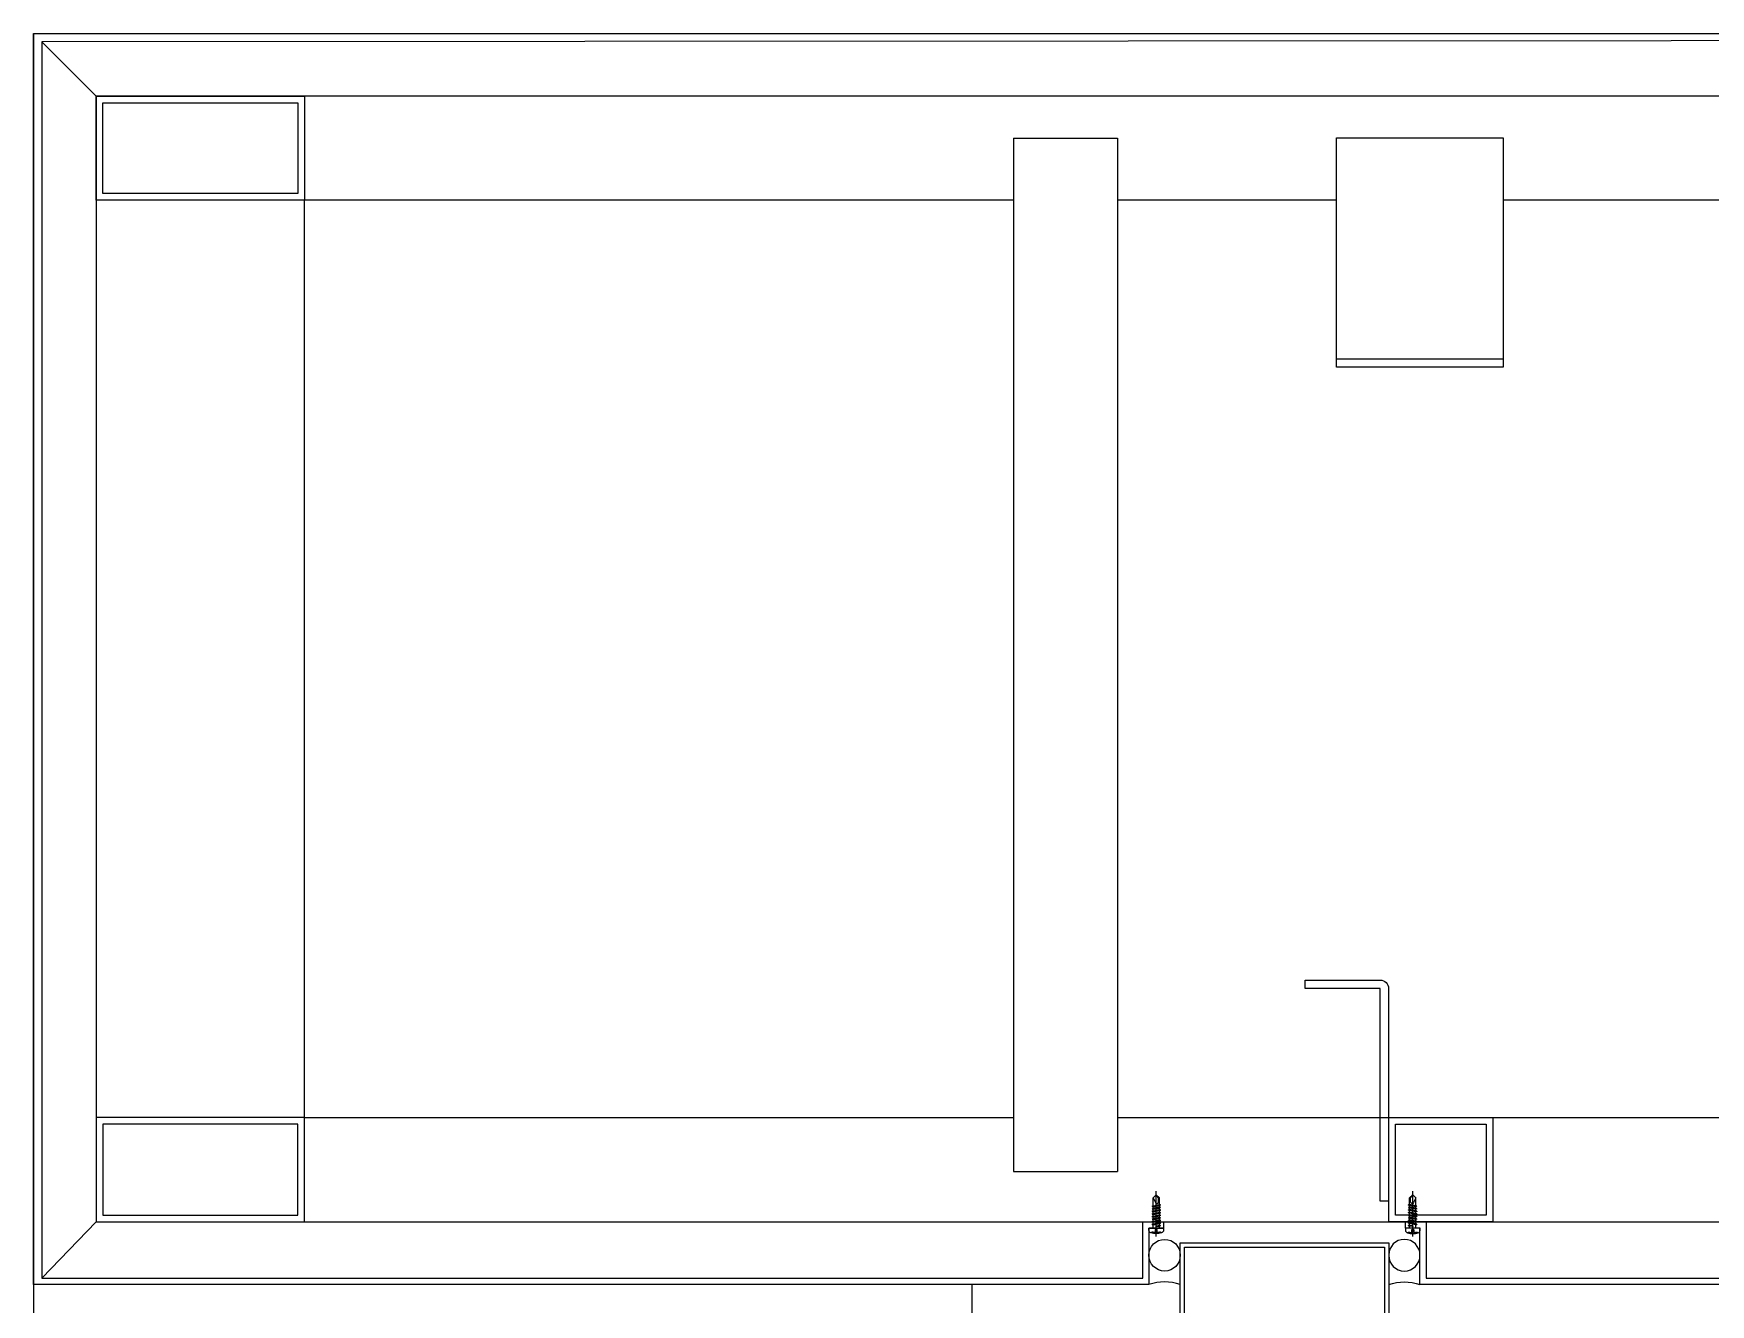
# Model space of a CAD drawing. Header units: millimetres. Extents: x 17311 to 801382, y -242618 to -104888.
# Drawn here: x 575061 to 575865, y -198489 to -197879 of the extents above; entities that cross this region are included whole.
import ezdxf

# ---------------------------------------------------------------- set-up
doc = ezdxf.new("R2010")
doc.units = ezdxf.units.MM
doc.header["$LTSCALE"] = 250
doc.linetypes.add('CENTER', pattern=[50.8, 31.75, -6.35, 6.35, -6.35])
doc.linetypes.add('HIDDEN2', pattern=[4.7625, 3.175, -1.5875])
for name, color, linetype in [('A-CON', 2, 'Continuous'), ('A-ELE-8', 8, 'Continuous'), ('A-ETC-8', 8, 'Continuous'), ('A-FIN', 6, 'Continuous'), ('A-FIN-9', 7, 'Continuous'), ('A-WIN', 4, 'Continuous'), ('EXTRUSION', 7, 'Continuous'), ('SCREW', 1, 'Continuous')]:
    doc.layers.add(name, color=color, linetype=linetype)

# ---------------------------------------------------------------- blocks, each defined once
blk = doc.blocks.new('PH-4-16')
at = {"layer": 'SCREW'}
for p, q in [((-1.51, 0), (-1.51, -0.97)), ((1.51, 0), (1.51, -1.59)), ((0.05, -0.87), (-2.01, -1.2)), ((2, -1.79), (-2.01, -2.45)), ((2, -3.03), (-2.01, -3.69)), ((2, -4.27), (-2.01, -4.93)), ((2, -5.51), (-2.01, -6.17)), ((2, -6.75), (-2.01, -7.41)), ((2, -7.99), (-2.01, -8.65)), ((-2, -1.27), (-1.51, -1.47)), ((-2, -2.51), (-1.51, -2.71)), ((-2, -3.75), (-1.51, -3.95)), ((-2, -4.99), (-1.51, -5.2)), ((-2, -6.24), (-1.51, -6.44)), ((-2, -7.48), (-1.51, -7.68)), ((-1.99, -1.17), (-1.51, -0.97)), ((-1.99, -2.41), (-1.51, -2.21)), ((-1.99, -3.65), (-1.51, -3.45)), ((-1.99, -4.89), (-1.51, -4.69)), ((-1.99, -6.13), (-1.51, -5.93)), ((-1.99, -7.37), (-1.51, -7.17)), ((0.07, -0.97), (-1.95, -1.3)), ((1.99, -1.89), (-1.95, -2.54)), ((1.99, -3.13), (-1.95, -3.78)), ((1.99, -4.37), (-1.95, -5.02)), ((1.99, -5.61), (-1.95, -6.26)), ((1.99, -6.86), (-1.95, -7.5)), ((0.05, -0.87), (-1.51, -0.97)), ((0.07, -0.97), (-1.51, -1.47)), ((-1.51, -1.47), (-1.51, -2.21)), ((1.51, -1.59), (-1.51, -2.21)), ((1.51, -2.09), (-1.51, -2.71)), ((-1.51, -2.71), (-1.51, -3.45)), ((1.51, -2.83), (-1.51, -3.45)), ((1.51, -3.33), (-1.51, -3.95)), ((1.51, -4.07), (-1.51, -4.69)), ((1.51, -4.57), (-1.51, -5.2)), ((-1.51, -5.2), (-1.51, -5.93)), ((1.51, -5.31), (-1.51, -5.93)), ((1.51, -5.81), (-1.51, -6.44)), ((-1.51, -6.44), (-1.51, -7.17)), ((1.51, -6.55), (-1.51, -7.17)), ((1.51, -7.05), (-1.51, -7.68)), ((-1.51, -7.68), (-1.51, -8.41)), ((1.51, -7.79), (-1.51, -8.41)), ((1.51, -1.59), (2, -1.79)), ((1.99, -1.89), (1.51, -2.09)), ((1.51, -2.09), (1.51, -2.83)), ((2, -3.03), (1.51, -2.83)), ((1.99, -3.13), (1.51, -3.33)), ((1.51, -3.33), (1.51, -4.07)), ((2, -4.27), (1.51, -4.07)), ((1.99, -4.37), (1.51, -4.57)), ((1.51, -4.57), (1.51, -5.31)), ((2, -5.51), (1.51, -5.31)), ((1.99, -5.61), (1.51, -5.81)), ((1.51, -5.81), (1.51, -6.55)), ((2, -6.75), (1.51, -6.55)), ((1.99, -6.86), (1.51, -7.05)), ((1.51, -7.05), (1.51, -7.79)), ((2, -7.99), (1.51, -7.79)), ((2, -9.23), (-2.01, -9.89)), ((2, -10.47), (-2.01, -11.13)), ((-2, -8.72), (-1.51, -8.92)), ((-2, -9.96), (-1.51, -10.16)), ((-2, -11.2), (-1.51, -11.4)), ((-1.99, -8.61), (-1.51, -8.41)), ((-1.99, -9.85), (-1.51, -9.66)), ((-1.99, -11.09), (-1.51, -10.9)), ((1.99, -8.1), (-1.95, -8.75)), ((1.99, -9.34), (-1.95, -9.99)), ((1.99, -10.58), (-1.95, -11.23)), ((1.51, -8.29), (-1.51, -8.92)), ((-1.51, -8.92), (-1.51, -9.66)), ((1.51, -9.03), (-1.51, -9.66)), ((1.51, -9.53), (-1.51, -10.16)), ((-1.51, -10.16), (-1.51, -10.9)), ((1.51, -10.27), (-1.51, -10.9)), ((1.51, -10.77), (-1.51, -11.4)), ((-1.51, -11.4), (-1.51, -14.46)), ((-1.51, -14.46), (-1.14, -14.46)), ((0, -16), (-1.51, -14.46)), ((-1.14, -12.61), (-1.14, -14.46)), ((-1.14, -14.46), (0, -16)), ((0, -16), (1.51, -14.49)), ((1.51, -14.49), (0.4, -12.23)), ((1.99, -8.1), (1.51, -8.29)), ((1.51, -8.29), (1.51, -9.03)), ((2, -9.23), (1.51, -9.03)), ((1.99, -9.34), (1.51, -9.53)), ((1.51, -9.53), (1.51, -10.27)), ((2, -10.47), (1.51, -10.27)), ((1.99, -10.58), (1.51, -10.77)), ((1.51, -10.77), (1.51, -14.49))]:
    blk.add_line(p, q, dxfattribs=at)
at = {"layer": 'SCREW', "color": 1, "linetype": 'CENTER'}
blk.add_line((0, 3.95), (0, -17.67), dxfattribs=at)
at = {"layer": 'SCREW', "linetype": 'HIDDEN2'}
blk.add_line((-1.51, -3.95), (-1.51, -4.69), dxfattribs=at)
at = {"layer": 'SCREW'}
blk.add_lwpolyline([(3.48, 0.99), (3.48, 0), (-3.48, 0), (-3.48, 0.99, -0.336479), (-2.53, 2.23, -0.138717), (2.53, 2.23, -0.336479)], format="xyb", close=True, dxfattribs=at)
blk.add_lwpolyline([(-2.53, 2.23), (-2.31, 2.03), (-2.06, 1.94), (-1.79, 1.92), (-1.52, 1.95), (-1.25, 2.02), (-1.01, 2.09), (-0.81, 2.13), (-0.65, 2.14), (-0.55, 2.08), (-0.5, 1.96), (-0.49, 1.8), (-0.49, 1.61), (-0.51, 1.41), (-0.52, 1.2), (-0.51, 1.01), (-0.47, 0.84), (-0.39, 0.71), (-0.28, 0.61), (-0.14, 0.55), (0, 0.53), (0.14, 0.55), (0.28, 0.61), (0.39, 0.71), (0.47, 0.84), (0.51, 1.01), (0.52, 1.2), (0.51, 1.41), (0.49, 1.61), (0.49, 1.8), (0.5, 1.96), (0.55, 2.08), (0.65, 2.14), (0.81, 2.13), (1.01, 2.09), (1.25, 2.02), (1.52, 1.95), (1.79, 1.92), (2.06, 1.94), (2.31, 2.03), (2.53, 2.23)], dxfattribs=at)
for centre, radius, start, end in [((-1.92, -1.23), 0.0931, 139.86612, 209.92465), ((-1.92, -2.47), 0.0931, 139.86612, 209.92465), ((-1.92, -3.71), 0.0931, 139.86612, 209.92465), ((-1.92, -4.95), 0.0931, 139.86612, 209.92465), ((-1.92, -6.19), 0.0931, 139.86612, 209.92465), ((-1.92, -7.43), 0.0931, 139.86612, 209.92465), ((0.03, -0.92), 0.0605, 310.72712, 69.31493), ((1.92, -1.83), 0.0931, 319.86612, 29.92465), ((1.92, -3.07), 0.0931, 319.86612, 29.92465), ((1.92, -4.31), 0.0931, 319.86612, 29.92465), ((1.92, -5.55), 0.0931, 319.86612, 29.92465), ((1.92, -6.8), 0.0931, 319.86612, 29.92465), ((1.92, -8.04), 0.0931, 319.86612, 29.92465), ((-1.92, -8.67), 0.0931, 139.86612, 209.92465), ((-1.92, -9.91), 0.0931, 139.86612, 209.92465), ((-1.92, -11.15), 0.0931, 139.86612, 209.92465), ((-0.33, -12.61), 0.815, 27.36497, 180), ((1.92, -9.28), 0.0931, 319.86612, 29.92465), ((1.92, -10.52), 0.0931, 319.86612, 29.92465)]:
    blk.add_arc(centre, radius, start, end, dxfattribs=at)
blk = doc.blocks.new('A$C632c858f')
at = {"layer": 'A-ETC-8'}
blk.add_arc((-2.84, 0), 24.04, 341.82483, 18.17517, dxfattribs=at)
blk.add_ellipse((34.03, 0), major_axis=(7.59, 0), ratio=0.987937, dxfattribs=at)
blk = doc.blocks.new('A$Cae507117')
at = {"layer": 'A-ETC-8'}
for points in [[(-50, 0), (-50, -50), (0, -50), (0, 0)], [(-46.8, -3.2), (-46.8, -46.8), (-3.2, -46.8), (-3.2, -3.2)]]:
    blk.add_lwpolyline(points, close=True, dxfattribs=at)
blk = doc.blocks.new('*U192')
at = {"layer": 'A-ELE-8', "linetype": 'Continuous'}
blk.add_lwpolyline([(66.31, 648.58), (66.31, 627.8), (42.48, 627.8), (42.48, 683.6), (138.28, 683.6), (138.28, 627.8), (88.69, 627.8), (88.69, 648.58)], close=True, dxfattribs=at)
at = {"layer": 'A-WIN', "linetype": 'Continuous'}
blk.add_lwpolyline([(68.41, 646.48), (68.41, 627.97, -0.414214), (66.14, 625.7), (40.38, 625.7), (40.38, 685.7), (140.38, 685.7), (140.38, 625.7), (88.86, 625.7, -0.414214), (86.59, 627.97), (86.59, 646.48)], format="xyb", close=True, dxfattribs=at)
blk = doc.blocks.new('A$C74a2a393')
at = {"layer": 'A-ETC-8', "elevation": 0}
for points in [[(-50, -100), (-50, 0), (0, 0), (0, -100)], [(-46.8, -96.8), (-46.8, -3.2), (-3.2, -3.2), (-3.2, -96.8)]]:
    blk.add_lwpolyline(points, close=True, dxfattribs=at)
blk = doc.blocks.new('방풍문')
at = {"layer": 'A-ELE-8'}
for p, q in [((575060.66, -297685.7), (575060.66, -301285.7)), ((575510.66, -298285.7), (575510.66, -301285.7))]:
    blk.add_line(p, q, dxfattribs=at)
at = {"layer": 'A-ETC-8'}
for p, q in [((575090.66, -297715.7), (575064.66, -297689.7)), ((576613.16, -297715.7), (575090.66, -297715.7)), ((575090.66, -297715.7), (575090.66, -298255.7)), ((575530.66, -297735.9), (575530.66, -298231.59)), ((575530.66, -297735.9), (575580.66, -297735.9)), ((575580.66, -297735.9), (575580.66, -298231.59)), ((575530.66, -297765.7), (575190.66, -297765.7)), ((575190.66, -298205.7), (575190.66, -297765.7)), ((575685.66, -297765.7), (575580.66, -297765.7)), ((576613.16, -297765.7), (575765.66, -297765.7)), ((575190.66, -298205.7), (575530.66, -298205.7)), ((575580.66, -298205.7), (579267.11, -298205.7)), ((575530.66, -298231.59), (575580.66, -298231.59)), ((575090.66, -298255.7), (575064.66, -298282.7)), ((575090.66, -298255.7), (579402.35, -298255.7))]:
    blk.add_line(p, q, dxfattribs=at)
at = {"layer": 'A-ETC-8', "elevation": 0}
for points in [[(575765.66, -297735.7), (575765.66, -297845.7), (575685.66, -297845.7), (575685.66, -297735.7)], [(575685.66, -297845.7), (575685.66, -297841.7), (575765.66, -297841.7), (575765.66, -297845.7)]]:
    blk.add_lwpolyline(points, close=True, dxfattribs=at)
blk.add_lwpolyline([(575710.66, -298143.7), (575710.66, -298245.7), (575706.66, -298245.7), (575706.66, -298143.7), (575670.66, -298143.7), (575670.66, -298139.7), (575706.66, -298139.7, -0.414214)], format="xyb", close=True, dxfattribs=at)
at = {"layer": 'A-FIN-9', "elevation": 0}
for points in [[(575595.71, -298285.7), (575060.66, -298285.7), (575060.66, -297685.7), (576630.66, -297685.7)], [(576627.66, -297688.7), (575064.66, -297689.7), (575064.66, -298282.7), (575592.71, -298282.7)], [(575592.71, -298282.7), (575592.71, -298255.7), (575602.71, -298255.7), (575602.71, -298258.7), (575595.71, -298258.7), (575595.71, -298285.7)]]:
    blk.add_lwpolyline(points, dxfattribs=at)
blk.add_lwpolyline([(576628.16, -298285.7), (575725.71, -298285.7), (575725.71, -298258.7), (575718.71, -298258.7), (575718.71, -298255.7), (575728.71, -298255.7), (575728.71, -298282.7), (576625.16, -298282.7), (576625.16, -298255.7), (576635.16, -298255.7), (576635.16, -298258.7), (576628.16, -298258.7)], close=True, dxfattribs=at)
at = {"layer": 'A-CON'}
blk.add_blockref('*U192', (575570.34, -298951.39, 0), dxfattribs=at)
at = {"layer": 'A-ETC-8'}
for name, p, rotation in [('A$C74a2a393', (575190.66, -297765.7, 0), 270), ('A$C632c858f', (575603.21, -298305.7), 90)]:
    blk.add_blockref(name, p, dxfattribs=dict(at, rotation=rotation))
at = {"layer": 'A-ETC-8', "xscale": -1}
for name, p, rotation in [('A$C74a2a393', (575190.66, -298205.7, 0), 270), ('A$Cae507117', (575710.72, -298255.7, 0), 90), ('A$C632c858f', (575718.21, -298305.7), 270)]:
    blk.add_blockref(name, p, dxfattribs=dict(at, rotation=rotation))
at = {"layer": 'EXTRUSION', "rotation": 180}
blk.add_blockref('PH-4-16', (575599.19, -298258.7), dxfattribs=at)
at = {"layer": 'EXTRUSION', "xscale": -1, "rotation": 180}
blk.add_blockref('PH-4-16', (575722.24, -298258.7), dxfattribs=at)

msp = doc.modelspace()

# ---------------------------------------------------------------- block references
at = {"layer": 'A-FIN'}
msp.add_blockref('방풍문', (0, 99806.22), dxfattribs=at)

doc.saveas('drawing.dxf')
